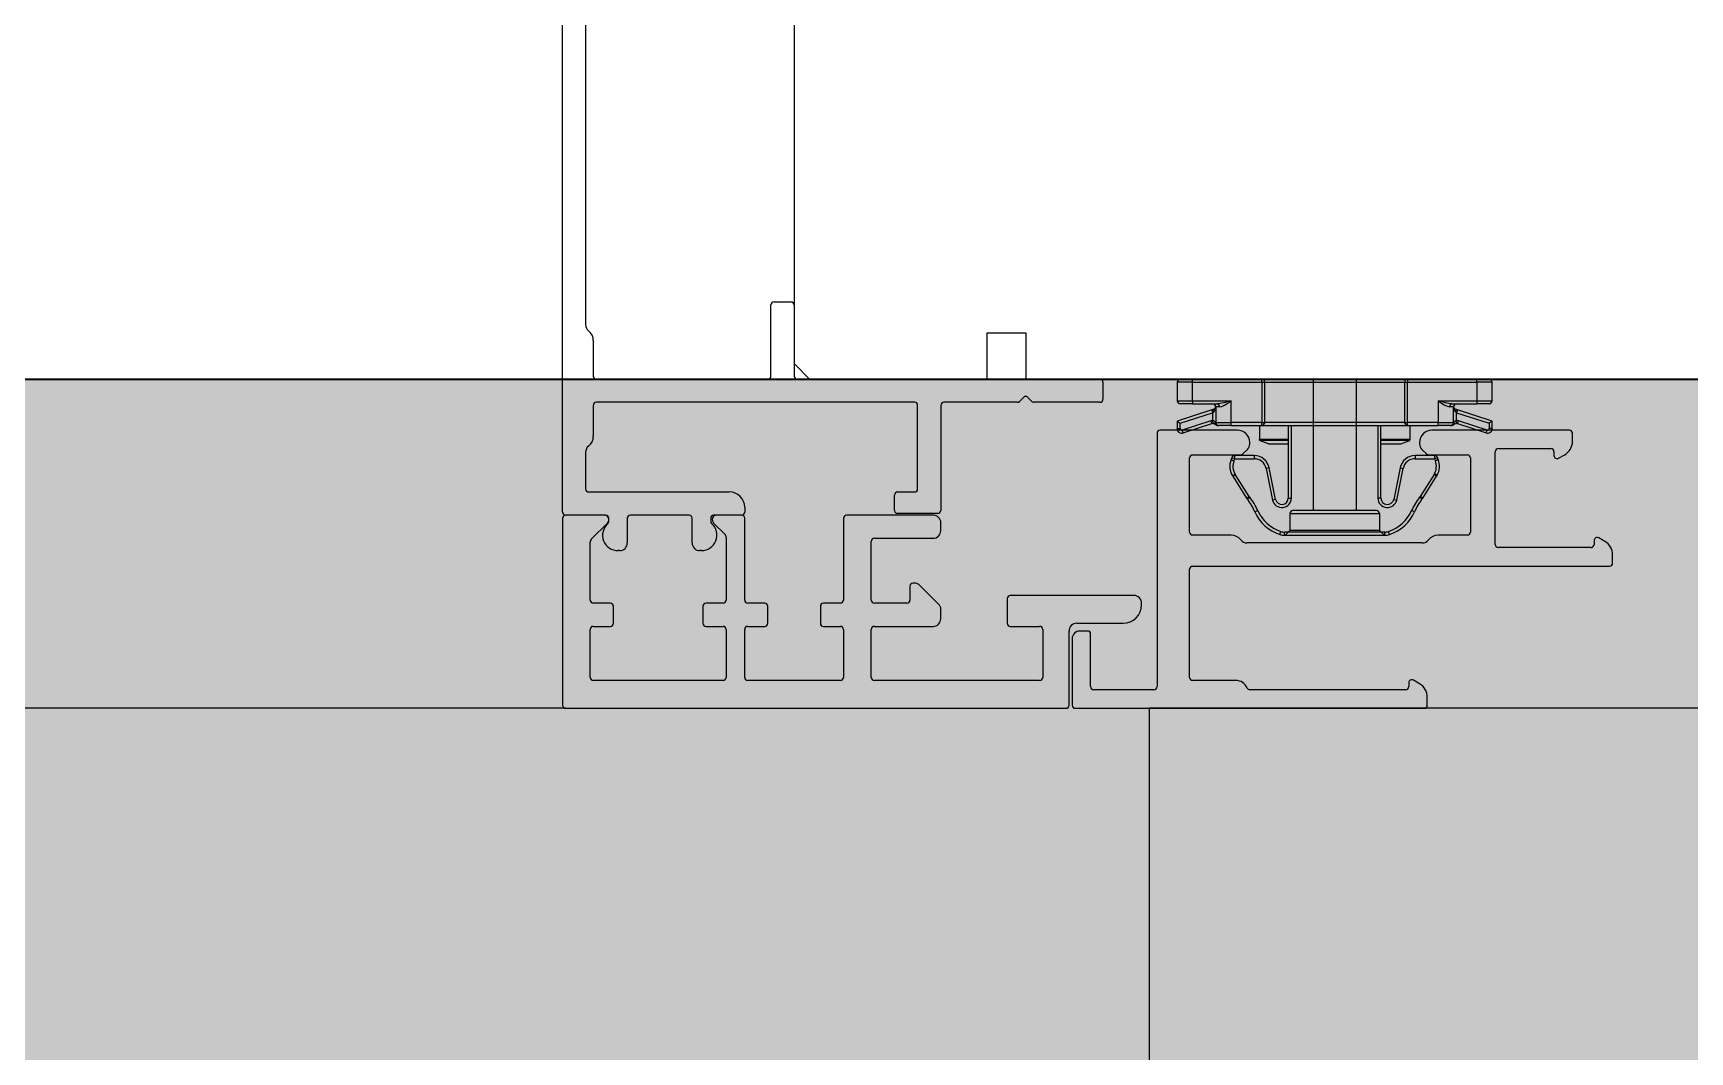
# Model space of a CAD drawing. Header units: centimetres. Extents: x 0.3 to 84.3, y 0.3 to 59.7.
# Drawn here: x 56.3015 to 56.516, y 16.1727 to 16.3045 of the extents above; entities that cross this region are included whole.
import ezdxf

# ---------------------------------------------------------------- set-up
doc = ezdxf.new("R2010")
doc.units = ezdxf.units.CM
for name, pattern in [('AUSGEZOGEN', [0]), ('PHANTOM', [63.50000000000001, 31.75, -6.35, 6.35, -6.35, 6.35, -6.35]), ('PUNKT', [6.35, 0, -6.35]), ('VERDECKT', [9.524999999999999, 6.35, -3.175])]:
    doc.linetypes.add(name, pattern=pattern)
for name, color, linetype, lineweight in [('Allgemein', 7, 'AUSGEZOGEN', 35), ('Bodenplatte', 7, 'AUSGEZOGEN', 35), ('Decke', 7, 'AUSGEZOGEN', 35), ('Fenster', 7, 'AUSGEZOGEN', 35), ('Wand Beton bewehrt', 7, 'AUSGEZOGEN', 35)]:
    doc.layers.add(name, color=color, linetype=linetype, lineweight=lineweight)

msp = doc.modelspace()

# ---------------------------------------------------------------- hatches: boundary and pattern name
at = {"layer": 'Allgemein', "linetype": 'AUSGEZOGEN', "lineweight": 25}
msp.add_hatch(color=32, dxfattribs=at).paths.add_polyline_path([(56.52599874325105, 15.93973634892396), (56.52599874325105, 16.2171366134503), (56.4459987450392, 16.2171366134503), (56.4459987450392, 15.93973634892396), (56.4459987450392, 15.8597363507121), (56.4459987450392, 15.81173635178498), (56.4459987450392, 15.76373635285786), (56.4459987450392, 15.72373635375193), (56.52599874325105, 15.72373635375193), (56.52599874325105, 15.76373635285786), (56.52599874325105, 15.81173635178498), (56.52599874325105, 15.8597363507121)])
at = {"layer": 'Bodenplatte', "linetype": 'AUSGEZOGEN', "lineweight": 25, "true_color": 0xe0ffe0}
msp.add_hatch(color=254, dxfattribs=at).paths.add_polyline_path([(32.2359992861748, 16.2597363417714), (32.2359992861748, 16.09973634534768), (63.43599858880054, 16.09973634534768), (63.43599858880054, 16.2597363417714)])

# ---------------------------------------------------------------- linework, layer by layer
at = {"layer": 'Allgemein', "color": 7, "linetype": 'AUSGEZOGEN', "lineweight": 25}
for p, q in [((56.52599874325105, 16.2171366134503), (56.4459987450392, 16.2171366134503)), ((56.4459987450392, 16.2171366134503), (56.4459987450392, 15.93973634892396))]:
    msp.add_line(p, q, dxfattribs=at)
at = {"layer": 'Bodenplatte', "color": 92, "linetype": 'VERDECKT', "lineweight": 35, "true_color": 0x00c600}
msp.add_line((63.43599858880054, 16.2597363417714), (32.2359992861748, 16.2597363417714), dxfattribs=at)
at = {"layer": 'Decke', "color": 92, "linetype": 'PHANTOM', "lineweight": 35, "true_color": 0x00c600}
msp.add_line((32.2359992861748, 16.2597363417714), (63.43599858880049, 16.2597363417714), dxfattribs=at)
at = {"layer": 'Fenster', "color": 7, "linetype": 'AUSGEZOGEN', "lineweight": 25}
for p, q in [((56.36999879068581, 16.24253689405577), (56.36999912604301, 16.4353368900413)), ((56.39999905018205, 16.39173687533539), (56.39999882405946, 16.26173687828732)), ((56.37299896008334, 16.33991272967533), (56.37299883288686, 16.26678627858933)), ((56.39699882110926, 16.26013684683253), (56.39699883711178, 16.26933684662686)), ((56.39739883779862, 16.26973684592217), (56.39959883774947, 16.26973684209552)), ((56.39999883704473, 16.26933684140868), (56.39999882104225, 16.26013684161435)), ((56.37399882929024, 16.26473688673787), (56.37399882126675, 16.26013688684075)), ((56.42499882002181, 16.259736834837), (56.42499883045826, 16.26573683280504)), ((56.42499883045826, 16.26573683280504), (56.42999883034648, 16.26573682410799)), ((56.42999883034648, 16.26573682410799), (56.42999881991005, 16.25973682613567)), ((56.39999882405946, 16.26173687828732), (56.40199882053595, 16.25973687486335)), ((56.37439882056205, 16.259736886152), (56.39659882042245, 16.25973684753722)), ((56.40039882033754, 16.25973684092751), (56.43959881946127, 16.25973677274288)), ((56.40199882053595, 16.25973687486335), (56.42499882002181, 16.259736834837)), ((56.42999881991005, 16.25973682613567), (56.5339988169863, 16.25973664514714)), ((56.43999881875655, 16.25933677205603), (56.43999881492985, 16.25713677210519)), ((56.44959893950593, 16.25933694970281), (56.44959893533137, 16.25693694975639)), ((56.45159893946123, 16.25933694622395), (56.44959893950593, 16.25933694970281)), ((56.45159893528665, 16.25693694627762), (56.45159893946123, 16.25933694622395)), ((56.45159893946123, 16.25933694622395), (56.45159894015698, 16.25973694621498)), ((56.45159893946123, 16.25933694622395), (56.46057554972859, 16.25933693061002)), ((56.46057554972859, 16.25933693061002), (56.46057554068369, 16.25413693072623)), ((56.46057554972859, 16.25933693061002), (56.46057555042434, 16.25973693060105)), ((56.46057554972859, 16.25933693061002), (56.46093798722785, 16.2593369299796)), ((56.46093797818293, 16.25413693009582), (56.46093798722785, 16.2593369299796)), ((56.46093798722785, 16.2593369299796), (56.47905986219106, 16.25933689845833)), ((56.46719889247001, 16.25973691908039), (56.46719886290015, 16.24273691946042)), ((56.47279889234483, 16.25973690933975), (56.47279886277494, 16.24273690971973)), ((56.47905986219106, 16.25933689845833), (56.47905985314616, 16.25413689857455)), ((56.47905986219106, 16.25933689845833), (56.47942229969033, 16.25933689782788)), ((56.4794222906454, 16.25413689794409), (56.47942229969033, 16.25933689782788)), ((56.4794223003861, 16.25973689781891), (56.47942229969033, 16.25933689782788)), ((56.47942229969033, 16.25933689782788), (56.48839893863864, 16.25933688221385)), ((56.48839893863864, 16.25933688221385), (56.48839893446404, 16.25693688226752)), ((56.48839893863864, 16.25933688221385), (56.48839893933438, 16.25973688220493)), ((56.49039893859395, 16.25933687873508), (56.48839893863864, 16.25933688221385)), ((56.49039893441935, 16.25693687878875), (56.49039893859395, 16.25933687873508)), ((56.37399881465785, 16.25633688692192), (56.37399880772165, 16.25233688701133)), ((56.41559889734665, 16.25673681455546), (56.3743988153447, 16.25673688621906)), ((56.41599887785637, 16.24553681356597), (56.41599889664194, 16.25633681386863)), ((56.41899889657488, 16.25633680865044), (56.418998872919, 16.24273680841033)), ((56.42890886370823, 16.25673679140409), (56.41939889726174, 16.25673680794575)), ((56.42971597286718, 16.25737821266739), (56.42919170662832, 16.25685394825241)), ((56.4308059227499, 16.25685394538923), (56.4302816582795, 16.25737821168346)), ((56.43959881424306, 16.25673677280993), (56.43108876525224, 16.25673678761232)), ((56.44959893533137, 16.25693694975639), (56.45159893528665, 16.25693694627762)), ((56.4515989345909, 16.25653694628654), (56.44999893462666, 16.25653694906964)), ((56.45159893528665, 16.25693694627762), (56.4565989351749, 16.25693693758058)), ((56.45159893528665, 16.25693694627762), (56.4515989345909, 16.25653694628654)), ((56.4515989345909, 16.25653694628654), (56.4548100801371, 16.25653694070106)), ((56.45459893382807, 16.25613694107729), (56.45459893034926, 16.25413694112199)), ((56.45510822183169, 16.25613694019149), (56.45459893382807, 16.25613694107729)), ((56.45516474581855, 16.25657128980684), (56.4548100801371, 16.25653694070106)), ((56.45510822183169, 16.25613694019149), (56.45540377663593, 16.25620563912262)), ((56.45565890573855, 16.25667711324095), (56.45516474581855, 16.25657128980684)), ((56.45540377663593, 16.25620563912262), (56.455815576784, 16.25641728699361)), ((56.45612471009966, 16.25680141130488), (56.45565890573855, 16.25667711324095)), ((56.455815576784, 16.25641728699361), (56.45620374733717, 16.25666588406684)), ((56.4565989351749, 16.25693693758058), (56.45612471009966, 16.25680141130488)), ((56.45620374733717, 16.25666588406684), (56.4565989351749, 16.25693693758058)), ((56.45659893030454, 16.25413693764317), (56.4565989351749, 16.25693693758058)), ((56.48339893457582, 16.25693689096456), (56.48339892970549, 16.25413689102716)), ((56.48339893457582, 16.25693689096456), (56.48839893446404, 16.25693688226752)), ((56.48339893457582, 16.25693689096456), (56.48382724133709, 16.2566436535004)), ((56.4839129030464, 16.25679027171099), (56.48339893457582, 16.25693689096456)), ((56.48382724133709, 16.2566436535004), (56.48418256895869, 16.2564170715616)), ((56.48433929646819, 16.25667698030894), (56.4839129030464, 16.25679027171099)), ((56.48418256895869, 16.2564170715616), (56.48455459562697, 16.25622185025341)), ((56.48478572870783, 16.25657936920188), (56.48433929646819, 16.25667698030894)), ((56.48455459562697, 16.25622185025341), (56.48488964513597, 16.25613688838949)), ((56.48518778822208, 16.25653688786197), (56.48478572870783, 16.25657936920188)), ((56.48539893313959, 16.25613688750364), (56.48488964513597, 16.25613688838949)), ((56.48518778822208, 16.25653688786197), (56.48839893376827, 16.25653688227654)), ((56.48539892966079, 16.25413688754834), (56.48539893313959, 16.25613688750364)), ((56.48839893446404, 16.25693688226752), (56.48839893376827, 16.25653688227654)), ((56.48839893446404, 16.25693688226752), (56.49039893441935, 16.25693687878875)), ((56.48999893373252, 16.25653687949344), (56.48839893376827, 16.25653688227654)), ((56.44959893076357, 16.25431089129493), (56.4495989290695, 16.25333694983692)), ((56.45407522593226, 16.25576662626495), (56.44959893076357, 16.25431089129493)), ((56.44959893076357, 16.25431089129493), (56.4499989302493, 16.25402035428874)), ((56.44999892906058, 16.25333694914116), (56.4499989302493, 16.25402035428874)), ((56.4499989302493, 16.25402035428874), (56.45419893253125, 16.25538623610969)), ((56.45397764843408, 16.25435551491783), (56.45026078235558, 16.2531467537156)), ((56.45038448895451, 16.2527663635603), (56.45410135503304, 16.25397512476252)), ((56.45397764843408, 16.25435551491783), (56.45410135503304, 16.25397512476252)), ((56.45432264059345, 16.25584708793268), (56.45407522593226, 16.25576662626495)), ((56.45407522593226, 16.25576662626495), (56.45419893253125, 16.25538623610969)), ((56.45419893253125, 16.25538623610969), (56.45419893080587, 16.25439430771294)), ((56.45419893080587, 16.25439430771294), (56.45421199621894, 16.25399452116017)), ((56.45425271995889, 16.25439057782501), (56.45419893080587, 16.25439430771294)), ((56.45419893253125, 16.25538623610969), (56.4543226399318, 16.25546669799256)), ((56.45421199621894, 16.25399452116017), (56.4542657853752, 16.25399265616939)), ((56.45433464909069, 16.25435619727255), (56.45425271995889, 16.25439057782501)), ((56.4542657853752, 16.25399265616939), (56.45434771453691, 16.2539754658219)), ((56.4544159137316, 16.25428297215713), (56.45433464909069, 16.25435619727255)), ((56.45434771453691, 16.2539754658219), (56.45442897924151, 16.25393885319349)), ((56.45447414447364, 16.25419898071928), (56.4544159137316, 16.25428297215713)), ((56.45442897924151, 16.25393885319349), (56.45448721005658, 16.25389685742394)), ((56.45450611011886, 16.25413694128343), (56.45447414447364, 16.25419898071928)), ((56.45448721005658, 16.25389685742394), (56.45451917575559, 16.25386583767841)), ((56.45449619673964, 16.25402898446114), (56.45450573619725, 16.25413490411011)), ((56.45450455106407, 16.25394203126244), (56.45449619673964, 16.25402898446114)), ((56.45453899176037, 16.25384580412361), (56.45450455106407, 16.25394203126244)), ((56.45459893034926, 16.25413694112199), (56.45450611011886, 16.25413694128343)), ((56.45459893034926, 16.25413694112199), (56.45659893030454, 16.25413693764317)), ((56.45659892960879, 16.2537369376521), (56.45659893030454, 16.25413693764317)), ((56.46057554068369, 16.25413693072623), (56.45659893030454, 16.25413693764317)), ((56.46057553998791, 16.25373693073516), (56.46057554068369, 16.25413693072623)), ((56.46057554068369, 16.25413693072623), (56.46093797818293, 16.25413693009582)), ((56.47905985314616, 16.25413689857455), (56.46093797818293, 16.25413693009582)), ((56.47905985314616, 16.25413689857455), (56.4794222906454, 16.25413689794409)), ((56.47942228994965, 16.25373689795302), (56.4794222906454, 16.25413689794409)), ((56.48339892970549, 16.25413689102716), (56.4794222906454, 16.25413689794409)), ((56.48339892900971, 16.25373689103608), (56.48339892970549, 16.25413689102716)), ((56.48339892970549, 16.25413689102716), (56.48539892966079, 16.25413688754834)), ((56.48549174989117, 16.25413688738686), (56.48539892966079, 16.25413688754834)), ((56.48549330834413, 16.25394197774586), (56.48545886723684, 16.2538457503415)), ((56.48547868331115, 16.25386578382713), (56.48556240628365, 16.25393487960537)), ((56.48557547298388, 16.25427507908912), (56.48549174989117, 16.25413688738686)), ((56.48549212378799, 16.25413485030981), (56.48550166290704, 16.25402893292808)), ((56.48550166290704, 16.25402893292808), (56.48549330834413, 16.25394197774586)), ((56.48556240628365, 16.25393487960537), (56.48565019960866, 16.2539754289905)), ((56.48566326637939, 16.25435617801204), (56.48557547298388, 16.25427507908912)), ((56.48565019960866, 16.2539754289905), (56.48573209503304, 16.25399260357508)), ((56.48574516183365, 16.25439052732363), (56.48566326637939, 16.25435617801204)), ((56.48592263974713, 16.25576657086941), (56.48567522536586, 16.25584703339778)), ((56.48567522470421, 16.25546664345775), (56.48579893182487, 16.25538618114447)), ((56.48573209503304, 16.25399260357508), (56.48578586329563, 16.25399446624042)), ((56.48579893009951, 16.25439425274781), (56.48574516183365, 16.25439052732363)), ((56.48578586329563, 16.25399446624042), (56.48579893009951, 16.25439425274781)), ((56.48579893009951, 16.25439425274781), (56.48579893182487, 16.25538618114447)), ((56.48592263974713, 16.25576657086941), (56.48579893182487, 16.25538618114447)), ((56.48579893182487, 16.25538618114447), (56.48999892935517, 16.25402028471254)), ((56.48589650441404, 16.25397506945792), (56.48602021233631, 16.25435545918285)), ((56.48589650441404, 16.25397506945792), (56.48961336628749, 16.25276629532546)), ((56.49039892985159, 16.25431082032724), (56.48592263974713, 16.25576657086941)), ((56.48973707420979, 16.25314668505039), (56.48602021233631, 16.25435545918285)), ((56.48999892935517, 16.25402028471254), (56.48999892816645, 16.25333687956495)), ((56.49039892985159, 16.25431082032724), (56.48999892935517, 16.25402028471254)), ((56.49039892815752, 16.25333687886919), (56.49039892985159, 16.25431082032724)), ((56.4469988889055, 16.25273656282489), (56.44699883185304, 16.21993656355808)), ((56.45739888936879, 16.25313654472616), (56.44739888959231, 16.2531365621202)), ((56.4495989290695, 16.25333694983692), (56.44999892906058, 16.25333694914116)), ((56.45038448895451, 16.2527663635603), (56.45026078235558, 16.2531467537156)), ((56.45451917575578, 16.25386583767818), (56.45453899176037, 16.25384580412361)), ((56.45463835615374, 16.25377722115777), (56.45453899176037, 16.2538458041237)), ((56.45475019418324, 16.2537419484379), (56.45463835615374, 16.25377722115777)), ((56.45481037581642, 16.25373695137291), (56.45475019418324, 16.2537419484379)), ((56.45481328918375, 16.25373694075807), (56.45499892964457, 16.2537369404352)), ((56.45659892960879, 16.2537369376521), (56.45499892964457, 16.2537369404352)), ((56.45659892960879, 16.2537369376521), (56.46057553998791, 16.25373693073516)), ((56.4602489295272, 16.25373693130328), (56.46024892648256, 16.251986531178)), ((56.46024892648256, 16.251986531178), (56.46399892639874, 16.25198652465524)), ((56.46024892632668, 16.25189691975279), (56.46024892641879, 16.25194987328032)), ((56.46024892623396, 16.25184361703978), (56.46024892632668, 16.25189691975279)), ((56.46024892618559, 16.25181580337526), (56.46024892623396, 16.25184361703978)), ((56.46399892607183, 16.25179858613533), (56.46024892615567, 16.25179859265809)), ((56.46024892611237, 16.2517736956283), (56.46024892615567, 16.25179859265809)), ((56.46141578671501, 16.2513489908029), (56.46024892611237, 16.2517736956283)), ((56.46057553998791, 16.25373693073516), (56.47942228994965, 16.25373689795302)), ((56.46399892944338, 16.25373692478052), (56.463998913093, 16.24433692499065)), ((56.46439891308407, 16.24433692429484), (56.46439892943444, 16.25373692408476)), ((56.47559890050314, 16.25373690460347), (56.47559888415272, 16.24433690481365)), ((56.47599888414379, 16.24433690411788), (56.47599890049418, 16.25373690390775)), ((56.47599889744953, 16.25198650378248), (56.47974892604668, 16.25198649725963)), ((56.47974892571979, 16.25179855873967), (56.47599889712262, 16.25179856526247)), ((56.47858206359636, 16.25134896094374), (56.47974892567646, 16.25177366170993)), ((56.47942228994965, 16.25373689795302), (56.48339892900971, 16.25373689103608)), ((56.4797489290913, 16.2537368973849), (56.47974892604668, 16.25198649725963)), ((56.4797489259829, 16.25194983936195), (56.4797489258908, 16.25189688583442)), ((56.4797489258908, 16.25189688583442), (56.47974892579808, 16.25184358312145)), ((56.47974892579808, 16.25184358312145), (56.47974892574969, 16.25181576945688)), ((56.47974892571979, 16.25179855873967), (56.47974892567646, 16.25177366170993)), ((56.50039888840761, 16.25313646993177), (56.48259888880548, 16.25313650089316)), ((56.48499892897395, 16.25373688825303), (56.48339892900971, 16.25373689103608)), ((56.48499892897395, 16.25373688825303), (56.4851845694348, 16.25373688793016)), ((56.48528012917745, 16.25374847002586), (56.48518748280217, 16.25373689853486)), ((56.4853675336253, 16.2537811853032), (56.48528012917745, 16.25374847002586)), ((56.48545886723684, 16.2538457503415), (56.4853675336253, 16.2537811853032)), ((56.48961336628749, 16.25276629532546), (56.48973707420979, 16.25314668505039)), ((56.49039892815752, 16.25333687886919), (56.48999892816645, 16.25333687956495)), ((56.50079888587223, 16.25168399012987), (56.5007988877029, 16.25273646924493)), ((56.37299880418882, 16.25028749863868), (56.37299879592558, 16.2455368887705)), ((56.45159888393235, 16.24993655488625), (56.457833198368, 16.24993654404221)), ((56.45705614496232, 16.249436931108), (56.45705614565806, 16.24983693109903)), ((56.45956691985378, 16.24983692673177), (56.45705614565806, 16.24983693109903)), ((56.45811604127795, 16.25005370083518), (56.45870599178463, 16.25064364928949)), ((56.45899888622682, 16.25135075554544), (56.45899888654999, 16.25153654197889)), ((56.45956691985378, 16.24983692673177), (56.45956691915799, 16.24943692674074)), ((56.46141578671501, 16.2513489908029), (56.4639989252898, 16.25134898630973)), ((56.46399892526881, 16.25133692483415), (56.46148419072115, 16.25133692920827)), ((56.47599889634061, 16.25134896543691), (56.47858206359636, 16.25134896094374)), ((56.47851365954823, 16.25133689958716), (56.47599889631962, 16.25133690396133)), ((56.48294168703023, 16.24983688607363), (56.48042895246144, 16.2498368904443)), ((56.48042895246144, 16.2498368904443), (56.48042895176566, 16.24943689045322)), ((56.48099888605823, 16.25153650371199), (56.48099888573504, 16.25135071727851)), ((56.48129177771738, 16.25064361000369), (56.48188172617161, 16.25005365949715)), ((56.48216456867411, 16.24993650172014), (56.48719888313656, 16.24993649296348)), ((56.48294168703023, 16.24983688607363), (56.48294168633445, 16.24943688608255)), ((56.49079886287904, 16.23833648696091), (56.49079888375186, 16.25033648669264)), ((56.49119888443868, 16.25073648598796), (56.49799888428667, 16.25073647415998)), ((56.49839888358197, 16.25033647347314), (56.4983988827123, 16.24983647348432)), ((56.49899888209632, 16.24949006228695), (56.49979888288183, 16.24995194110042)), ((56.45119886654725, 16.23993655580553), (56.45119888324552, 16.24953655559093)), ((56.45658063247932, 16.24930609881226), (56.4569547577095, 16.24916457035233)), ((56.45668125901458, 16.24957643207236), (56.45658443606692, 16.24931623629041)), ((56.45658443606692, 16.24931623629041), (56.45695932201463, 16.24917673532605)), ((56.45668125901458, 16.24957643207236), (56.45705614496232, 16.249436931108)), ((56.45695932201463, 16.24917673532605), (56.45705614496232, 16.249436931108)), ((56.45705614496232, 16.249436931108), (56.45956691915799, 16.24943692674074)), ((56.46152676643398, 16.24823565922743), (56.46113479642216, 16.24815591273723)), ((56.46113479642216, 16.24815591273723), (56.46196170029742, 16.24409151415416)), ((56.46235367030923, 16.24417126064436), (56.46152676643398, 16.24823565922743)), ((56.47846910031076, 16.2482356297579), (56.47764222132404, 16.24417142587754)), ((56.47803419105843, 16.24409167802378), (56.47886107004512, 16.24815588190409)), ((56.47846910031076, 16.2482356297579), (56.47886107004512, 16.24815588190409)), ((56.48042895176566, 16.24943689045322), (56.48294168633445, 16.24943688608255)), ((56.48326395576274, 16.24727986256744), (56.48291536303272, 16.24747603366991)), ((56.48294168633445, 16.24943688608255), (56.48331659332955, 16.24957633047239)), ((56.48294168633445, 16.24943688608255), (56.48303840036457, 16.2491768629548)), ((56.48341330735966, 16.24931630734469), (56.48303840036457, 16.2491768629548)), ((56.48341718644763, 16.24930596560671), (56.48304305527015, 16.24916445286927)), ((56.48341330735966, 16.24931630734469), (56.48331659332955, 16.24957633047239)), ((56.48759888243188, 16.24953649227664), (56.48759886573357, 16.23993649249124)), ((56.45677328101436, 16.24721239052729), (56.45711529815539, 16.24741981344814)), ((56.45679658199634, 16.24717490887292), (56.45713393894097, 16.24738982812469)), ((56.45679658199634, 16.24717490887292), (56.45859662238004, 16.24434940059882)), ((56.45893397932466, 16.24456431985059), (56.45713393894097, 16.24738982812469)), ((56.4828704169004, 16.24740103637824), (56.48105993723684, 16.24455916347102)), ((56.48139729343377, 16.24434424304564), (56.48320777309738, 16.24718611595286)), ((56.48320777309738, 16.24718611595286), (56.4828704169004, 16.24740103637824)), ((56.37339879522088, 16.24513688808366), (56.3915987948436, 16.24513685642656)), ((56.41299887305312, 16.24273681884679), (56.41299887653193, 16.24473681880209)), ((56.41339887721875, 16.24513681809736), (56.41559887716954, 16.24513681427066)), ((56.45859662238004, 16.24434940059882), (56.45893397932466, 16.24456431985059)), ((56.45869023349028, 16.24421494861181), (56.45900886821285, 16.24445675826092)), ((56.46235367030923, 16.24417126064436), (56.46196170029742, 16.24409151415416)), ((56.463998913093, 16.24433692499065), (56.46439891308407, 16.24433692429484)), ((56.47599888414379, 16.24433690411788), (56.47559888415272, 16.24433690481365)), ((56.47764222132404, 16.24417142587754), (56.47803419105843, 16.24409167802378)), ((56.48130442829164, 16.24421077559323), (56.48098564512311, 16.24445238950907)), ((56.48139729343377, 16.24434424304564), (56.48105993723684, 16.24455916347102)), ((56.36999878952746, 16.24173692634281), (56.36999874743365, 16.21753680188986)), ((56.3753987901025, 16.24213691694113), (56.37039879021426, 16.24213692563808)), ((56.37559878998304, 16.24213688432406), (56.37039878998111, 16.24213689336893)), ((56.37377452072523, 16.23906412762895), (56.37582305238009, 16.24111265215729)), ((56.37599878856318, 16.2413257380283), (56.37599878927833, 16.24173688363721)), ((56.37839878922465, 16.24173687946268), (56.37839878365859, 16.2385368795342)), ((56.38639878974161, 16.24213686553844), (56.37879878991151, 16.24213687875795)), ((56.38679878347084, 16.23853686492316), (56.38679878903695, 16.24173686485165)), ((56.38919878898328, 16.24173686067707), (56.38919878826812, 16.24132571506821)), ((56.38957452393529, 16.24111262743004), (56.39102304994751, 16.2396640963787)), ((56.39319878958963, 16.2421368537106), (56.38959878967009, 16.24213685997234)), ((56.39319878970461, 16.2421368851718), (56.38999878977614, 16.24213689073791)), ((56.39359877056253, 16.23113707563148), (56.3935987889999, 16.24173688448496)), ((56.39359879132007, 16.24313685299244), (56.39359879027646, 16.24253685300587)), ((56.4063988715765, 16.24173702527819), (56.40639885313883, 16.23113705336696)), ((56.41799887201297, 16.24213700509218), (56.40679887226332, 16.24213702457355)), ((56.41859887223216, 16.24233680911507), (56.41339887234841, 16.24233681815995)), ((56.41899886851181, 16.24013700339752), (56.41899887025122, 16.24113700337516)), ((56.45966969802121, 16.24256023690841), (56.46003497391192, 16.24272325076218)), ((56.46419886227145, 16.24233692468751), (56.46419885844477, 16.24013692473673)), ((56.46419886227145, 16.24233692468751), (56.47579886201213, 16.24233690451047)), ((56.47539886271684, 16.24273690519727), (56.46459886295825, 16.24273692398283)), ((56.47579886201213, 16.24233690451047), (56.47579885818546, 16.24013690455963)), ((56.48032809834793, 16.2425602128806), (56.47996282327736, 16.24272322857201)), ((56.3911987851369, 16.23923983201375), (56.39119877104294, 16.23113707980601)), ((56.41039886696463, 16.23913701837874), (56.41799886679477, 16.23913700515923)), ((56.45659886573078, 16.23953654642169), (56.45159886584254, 16.23953655511873)), ((56.46288604314164, 16.23964045644312), (56.46301307124565, 16.2400197503313)), ((56.4635211801829, 16.23953692592891), (56.46352118087864, 16.23993692591999)), ((56.4635211801829, 16.23953692592891), (56.47647655068096, 16.23953690339427)), ((56.4764765513767, 16.23993690338535), (56.46352118087864, 16.23993692591999)), ((56.46419885844477, 16.24013692473673), (56.4635988574145, 16.2395369257938)), ((56.47579885818546, 16.24013690455963), (56.46419885844477, 16.24013692473673)), ((56.47579885818546, 16.24013690455963), (56.47639885712838, 16.23953690352942)), ((56.47647655068096, 16.23953690339427), (56.4764765513767, 16.23993690338535)), ((56.47711165372739, 16.23964042019374), (56.47698463381387, 16.24001971682488)), ((56.48719886504676, 16.23953649319592), (56.4833988651317, 16.23953649980563)), ((56.50499886323047, 16.23872099219894), (56.50419886405173, 16.23918287379557)), ((56.3735987710096, 16.2311371104196), (56.37359878405993, 16.23863986387537)), ((56.37739878194152, 16.23753688129596), (56.37719878194601, 16.23753688164379)), ((56.3879987817046, 16.23753686285827), (56.38779878170906, 16.23753686320611)), ((56.4099988530584, 16.23113704710513), (56.40999886627782, 16.23873701908347)), ((56.48134947328492, 16.23853650339275), (56.45864825409874, 16.23853654287928)), ((56.50319886190606, 16.23793646540121), (56.49119886217429, 16.23793648627406)), ((56.50359886346259, 16.2388364646853), (56.5035988625929, 16.23833646469648)), ((56.50599885836468, 16.23593646057557), (56.50599886019538, 16.23698893969063)), ((56.45119883384643, 16.22113655622574), (56.45119885819811, 16.23513655591283)), ((56.45159885888491, 16.23553655520814), (56.50559885767783, 16.2355364612803)), ((56.41499885603273, 16.23293701053049), (56.41499885290182, 16.23113703840809)), ((56.41558464312132, 16.23333700950262), (56.41539885671955, 16.23333700982576)), ((56.41870595876284, 16.23062989727623), (56.41629174937723, 16.23304411506042)), ((56.37619877025573, 16.23073710590607), (56.37399877030489, 16.23073710973277)), ((56.37659876572428, 16.22813707737692), (56.37659876955102, 16.23033710521927)), ((56.38819876971848, 16.23033708504218), (56.38819876589173, 16.22813705719986)), ((56.39079877035613, 16.23073708051075), (56.38859877040532, 16.23073708433744)), ((56.39619876980865, 16.23073707111794), (56.39399876985783, 16.23073707494464)), ((56.39659876527722, 16.22813704258888), (56.39659876910396, 16.23033707043119)), ((56.40339885181441, 16.23033705860308), (56.40339884798766, 16.22813703076076)), ((56.40599885245203, 16.2307370540717), (56.40379885250121, 16.23073705789835)), ((56.41459885221502, 16.23073703911278), (56.41039885235369, 16.23073704641829)), ((56.42759885347036, 16.2313369890227), (56.42759884790425, 16.22813698866716)), ((56.43159885407669, 16.23173698205615), (56.42799885415716, 16.23173698831797)), ((56.44399885332473, 16.23173696048757), (56.43159885407669, 16.23173698205615)), ((56.4449988512151, 16.23053695877502), (56.44499885156299, 16.23073695877047)), ((56.41899884868261, 16.22873700361261), (56.41899885074519, 16.22992279000137)), ((56.37359875361524, 16.22113692054145), (56.37359876439982, 16.22733708261303)), ((56.37399876508664, 16.2277370819083), (56.37619876503749, 16.22773707808165)), ((56.38859876518706, 16.22773705651302), (56.39079876513786, 16.22773705268633)), ((56.39119876443316, 16.22733705199953), (56.39119875364855, 16.22113688992786)), ((56.39359875316817, 16.22113688575332), (56.39359876395275, 16.22733704782495)), ((56.39399876463958, 16.22773704712027), (56.39619876459037, 16.22773704329361)), ((56.40379884728296, 16.22773703007392), (56.40599884723375, 16.22773702624727)), ((56.40639884652904, 16.22733702556048), (56.4063988357445, 16.22113686348881)), ((56.4099988356643, 16.22113701991011), (56.40999884644859, 16.22733701929861)), ((56.41039884713541, 16.22773701859387), (56.41799884696556, 16.22773700537437)), ((56.42799884719954, 16.22773698798038), (56.43179884711459, 16.22773698137062)), ((56.43219884640992, 16.22733698068378), (56.4321988356256, 16.22113698129533)), ((56.43559882948452, 16.21753658344096), (56.43559884618349, 16.2271369752014)), ((56.43599884332809, 16.22613658247292), (56.43599882836921, 16.2175365827452)), ((56.43659884790052, 16.22813697343964), (56.44259884709417, 16.22813696300314)), ((56.43799884502278, 16.22713657897171), (56.43699884504513, 16.22713658071116)), ((56.43839883249014, 16.21993657851699), (56.4383988443181, 16.22673657828487)), ((56.39079875296176, 16.22073689063259), (56.37399875291053, 16.22073691985461)), ((56.40599883505766, 16.22073686419354), (56.39399875246346, 16.22073688506653)), ((56.43179883493877, 16.22073698200006), (56.4103988349596, 16.22073701922332)), ((56.45719883301655, 16.22073654579831), (56.45159883314173, 16.22073655553896)), ((56.47959883199402, 16.22043650684232), (56.47959883112433, 16.2199365068535)), ((56.48099883176187, 16.22032103435594), (56.48019883258316, 16.22078291595258)), ((56.44659883116622, 16.21953656426281), (56.43879883178543, 16.21953657783015)), ((56.4791988304375, 16.21953650755818), (56.45903186116631, 16.21953654263676)), ((56.4819988268961, 16.21753650273259), (56.48199882872677, 16.21858898184768)), ((56.37039874606852, 16.21713680120302), (53.45559695592125, 16.21713610712232)), ((56.37039874606852, 16.21713680120302), (56.43519882879767, 16.2171365841457)), ((56.43639882766452, 16.21713658205837), (56.48159882620927, 16.21713650343727))]:
    msp.add_line(p, q, dxfattribs=at)
for centre, radius, start, end in [((56.39739883710286, 16.26933684593109), 0.000399999991056211, 89.99990033922516, 179.9999003422677), ((56.39959883705369, 16.26933684210439), 0.0003999999910589395, 359.9999003422677, 89.99990034126073), ((56.37399883286451, 16.26678627684528), 0.0009999999776533742, 179.999900072004, 232.0200276280518), ((56.37239882932602, 16.26473688952832), 0.001599999964237845, 359.999900072004, 52.02002762773863), ((56.3743988212578, 16.26013688614307), 0.0003999999910610996, 179.9999000647097, 269.9999003392251), ((56.39659882111822, 16.26013684752828), 0.0003999999910607585, 269.9999003392251, 359.9999003422677), ((56.40039882103329, 16.26013684091853), 0.0003999999910608722, 179.9999003422677, 269.9999003392251), ((56.43959881876552, 16.25933677275179), 0.0003999999910607585, 359.9999003422677, 89.99990033922516), ((56.44999893949701, 16.25933694900695), 0.0003999999910593039, 89.99990033922516, 179.9999003422677), ((56.48999893860288, 16.25933687943083), 0.0003999999910593043, 359.9999003422677, 89.99990033922516), ((56.37439881464987, 16.2563368862271), 0.0003999999919902621, 89.99990047458981, 179.9999004740127), ((56.41559889665089, 16.25633681456437), 0.0003999999910607585, 359.9999003422677, 89.99990033922516), ((56.41939889656597, 16.25633680795462), 0.0003999999910607585, 89.99990033922516, 179.9999003422677), ((56.42890886434729, 16.25713679142282), 0.0004000000187514778, 269.9999084600783, 314.9999099151091), ((56.42999881508138, 16.25709536946928), 0.0003999999910624576, 44.9999003390755, 134.9999003390755), ((56.43108876595311, 16.25713678761566), 0.0004000000033262039, 224.9999010677519, 269.9998996115173), ((56.4395988149388, 16.25713677280095), 0.000399999991056211, 269.9999003392251, 359.9999003422677), ((56.44999893532241, 16.25693694906067), 0.0003999999910593043, 179.9999003422677, 269.9999003392251), ((56.45419893383701, 16.25613694177299), 0.0003999999910593063, 359.9999003422677, 89.99990033922516), ((56.45419893399449, 16.25622747808792), 0.0003999999910595404, 288.0150322038679, 353.5017928133322), ((56.48579893313064, 16.25613688680782), 0.0003999999910592948, 89.99990033922516, 179.9999003422677), ((56.48579893328812, 16.25622742312275), 0.0003999999910595404, 186.4980078653847, 251.9847684746852), ((56.48999893442831, 16.25693687948446), 0.000399999991059303, 269.9999003392251, 359.9999003422677), ((56.45422506163203, 16.2535947346072), 0.000799999982118565, 91.87181555249911, 108.0150322047571), ((56.45422506163203, 16.2535947346072), 0.000399999991059409, 91.87181555097327, 108.0150322037105), ((56.45499893034034, 16.25413694042622), 0.0003999999910593015, 179.9999003422677, 269.9999003392251), ((56.48499892966973, 16.25413688824409), 0.0003999999910593037, 269.9999003392251, 359.9999003422677), ((56.48577279649179, 16.25359467973302), 0.0003999999910594159, 71.98476847468523, 88.12798512594611), ((56.48577279649179, 16.25359467973302), 0.0007999999821184566, 71.98476847420129, 88.1279851264464), ((56.3723988077574, 16.25233688978692), 0.001599999964238259, 307.979773051197, 359.9999006095993), ((56.44739888889656, 16.25273656212911), 0.0003999999910589395, 89.99990033922516, 179.9999003422677), ((56.45019892905609, 16.25333694879322), 0.0005999999865889543, 179.9999003386106, 288.0150322044607), ((56.45019892905609, 16.25333694879322), 0.0001999999955296532, 179.9999003422677, 288.015032205961), ((56.45739888658574, 16.25153654476189), 0.001599999964242351, 359.9999003422677, 89.9999003394796), ((56.48259888602243, 16.25153650092892), 0.001599999964239396, 89.99990033973405, 179.9999003422677), ((56.48979892817091, 16.25333687991278), 0.0005999999865889515, 251.9847684736124, 359.9999003422677), ((56.48979892817091, 16.25333687991278), 0.0001999999955296563, 251.9847684756531, 359.9999003422677), ((56.50039888771186, 16.25273646994068), 0.0003999999910614406, 359.9999003422677, 89.99990034126073), ((56.37399880416647, 16.25028749690395), 0.0009999999776602248, 127.9797730510951, 179.9999006059324), ((56.45159888323658, 16.24953655489516), 0.0003999999910564384, 89.99990033922516, 179.9999003422677), ((56.45705614496232, 16.24943693110794), 0.0003999999910593047, 89.99990033922516, 159.588973557266), ((56.45783319906375, 16.25033654403327), 0.0003999999910607585, 269.9999003392251, 314.9999003397951), ((56.45799888624916, 16.2513507572848), 0.0009999999776630576, 314.9999003410906, 359.9999003422677), ((56.45956691637497, 16.24783692677646), 0.0019999999552967, 11.49990033945785, 89.99990033942872), ((56.46148419106903, 16.2515369292038), 0.0001999999955296517, 249.9999003408668, 269.9999003392251), ((56.48042894898261, 16.24783689048895), 0.001999999955296528, 89.99990033963228, 168.4999003394487), ((56.47851365989612, 16.25153689958269), 0.0001999999955296517, 269.9999003392251, 289.9999003390035), ((56.4819988857127, 16.25135071553913), 0.000999999977648258, 179.9999003349536, 224.9999003389316), ((56.48216456936988, 16.25033650171139), 0.000399999991255471, 224.9999003361968, 269.9999003361719), ((56.48294168633445, 16.24943688608254), 0.000399999991059303, 20.40238011371478, 89.99990033922516), ((56.48719888244081, 16.24953649297235), 0.0003999999910607585, 359.9999003422677, 89.99990033922516), ((56.49119888374295, 16.25033648599687), 0.0003999999910564384, 89.99990033922516, 179.9999003422677), ((56.49799888359092, 16.25033647416889), 0.0003999999910534824, 359.9999003422677, 89.99990033922516), ((56.49879888270334, 16.24983647278858), 0.0003999999910614406, 179.9999003422677, 299.9999003406145), ((56.4987988859169, 16.25168399360863), 0.001999999955326141, 299.9999003398548, 359.9999003422677), ((56.45882538386047, 16.24845692805242), 0.002399999946355815, 159.2787868416812, 211.2355286191791), ((56.45471000632801, 16.25001374111224), 0.00199999995566532, 339.2787868417353, 339.5889735575724), ((56.45882538386047, 16.24845692805242), 0.001999999955296506, 159.2787868417052, 211.2355286190652), ((56.45471000632823, 16.25001374111215), 0.002399999946458374, 339.2787868417881, 339.5889735575175), ((56.45956691637497, 16.24783692677646), 0.001599999964237399, 11.49990033944774, 89.9999003394796), ((56.48042894898261, 16.24783689048895), 0.001599999964237213, 89.99990033973405, 168.4999003394994), ((56.48152099211264, 16.24826071807956), 0.001599999964238309, 327.4999003393424, 330.6312986649328), ((56.48117239938261, 16.24845688918193), 0.001999999955296553, 330.6312986650049, 20.71880533798395), ((56.48528784233463, 16.25001352929379), 0.00239999994573319, 200.4023801136148, 200.7188053381185), ((56.48117239938261, 16.24845688918193), 0.002399999946355824, 330.6312986649697, 20.71880533805595), ((56.48528784233525, 16.25001352929402), 0.001999999955350348, 200.4023801135286, 200.7188053380278), ((56.37339879591666, 16.24553688807468), 0.0003999999910596216, 179.9999003422677, 269.9999003392251), ((56.41559887786534, 16.24553681426172), 0.0003999999910571205, 269.9999003392251, 359.9999003422677), ((56.45848336671944, 16.24824950513156), 0.001999999955287126, 211.2355286190838, 212.4999003395882), ((56.45848336671941, 16.24824950513161), 0.001599999964230521, 211.2355286189176, 212.4999003395179), ((56.48152099211264, 16.24826071807951), 0.001999999955301924, 327.4999003396255, 330.6312986649161), ((56.39159879136478, 16.24313685647125), 0.001999999955296516, 359.9999003422677, 89.99990033983583), ((56.413398876523, 16.24473681810631), 0.0003999999910571205, 89.99990033922516, 179.9999003422677), ((56.46028340710316, 16.24542399685746), 0.001999999955298317, 212.4999003394317, 217.1946068599068), ((56.45199890431633, 16.23913694597972), 0.008399999812245344, 24.05005876285199, 37.19460686005542), ((56.46028340710316, 16.24542399685746), 0.001599999964234915, 212.4999003395958, 217.1946068602032), ((56.45199890431633, 16.23913694597972), 0.00879999980330475, 24.0500587628346, 37.19460686006914), ((56.46316795093982, 16.24433692643601), 0.001230962144203016, 191.4999003394848, 359.9999003386106), ((56.46316795093982, 16.24433692643601), 0.0008309621531437148, 191.4999003397184, 359.9999003422677), ((56.47682888412523, 16.2443369026741), 0.00122999997250736, 179.9999003386106, 348.4999003394749), ((56.47682888412523, 16.2443369026741), 0.000829999981448055, 179.9999003386106, 348.4999003395852), ((56.48799887483062, 16.23913688336124), 0.00879999980330493, 142.8405810246366, 155.949652989904), ((56.48799887483062, 16.23913688336124), 0.008399999812245445, 142.8405810246056, 155.9496529899195), ((56.479710512449, 16.24541884517233), 0.001599999964240432, 322.8405810246741, 327.4999003394498), ((56.479710512449, 16.24541884517233), 0.001999999955300754, 322.840581024797, 327.4999003396255), ((56.37039878951848, 16.24173692564704), 0.0003999999910553016, 89.99990033922516, 179.9999003422677), ((56.37039879067686, 16.24253689335996), 0.0003999999910607585, 179.9999003422677, 269.9999003392251), ((56.37719878542482, 16.23953688159903), 0.001999999955276507, 131.8102152357659, 269.9999003392251), ((56.37539878905886, 16.24153691695446), 0.0005999999865821108, 314.9999003381159, 89.99990034126073), ((56.37559878928727, 16.24173688433297), 0.000399999991054392, 359.9999003349536, 89.99990034024295), ((56.37559878857213, 16.24132573872406), 0.0003999999910551968, 311.8102152349554, 359.9999003422677), ((56.37879878921573, 16.24173687876686), 0.0003999999910534824, 89.99990033922516, 179.9999003422677), ((56.38639878904586, 16.24173686554736), 0.0003999999910643965, 359.9999003422677, 89.99990033922516), ((56.38799878518341, 16.23953686281351), 0.001999999955267403, 269.9999003396322, 48.18958544314492), ((56.38959878825918, 16.24132571437239), 0.0003999999910642828, 179.9999003422677, 228.1895854411923), ((56.3895987889743, 16.24173685998129), 0.0003999999910607585, 89.99990033922516, 179.9999003422677), ((56.38999878873251, 16.24153689075123), 0.0005999999865874998, 89.99990033922516, 224.9999003388356), ((56.39319879028539, 16.24253685370162), 0.0003999999910616679, 269.9999003392251, 359.9999003422677), ((56.39319878900884, 16.24173688518066), 0.000399999991059849, 359.9999003422677, 89.99990033922516), ((56.40679887156754, 16.24173702458247), 0.0003999999910607585, 89.99990033922516, 179.9999003422677), ((56.41339887304417, 16.24273681815102), 0.0003999999910571205, 179.9999003422677, 269.9999003392251), ((56.41799887027355, 16.24113700511452), 0.0009999999776478033, 359.9999003349536, 89.99990033922516), ((56.41859887292796, 16.24273680910614), 0.00039999999106019, 269.9999003392251, 359.9999003422677), ((56.46460092254581, 16.24476092393401), 0.005399999879300607, 204.0500587628285, 251.483951589891), ((56.46460092254581, 16.24476092393401), 0.004999999888241301, 204.050058762824, 251.4839515899453), ((56.4645988622625, 16.24233692399174), 0.0003999999910593034, 89.99990033922516, 179.9999003422677), ((56.47539886202109, 16.24233690520618), 0.0003999999910593034, 359.9999003422677, 89.99990033922516), ((56.47539688489479, 16.24476092471449), 0.004999999888241292, 288.5148111674932, 335.949652989861), ((56.47539688489479, 16.24476092471449), 0.005399999879300608, 288.5148111674999, 335.9496529899016), ((56.37419878404652, 16.23863986283167), 0.0005999999865874998, 134.9999003390755, 179.9999003386106), ((56.39059878515034, 16.23923983305744), 0.0005999999865864518, 359.9999003386106, 44.99990034003506), ((56.41039886626888, 16.23873701838765), 0.0003999999910571205, 89.99990033922516, 179.9999003422677), ((56.41799886853417, 16.24013700513687), 0.000999999977648258, 269.9999003392251, 359.9999003349536), ((56.45159886653829, 16.23993655510976), 0.0003999999910571205, 179.9999003422677, 269.9999003412607), ((56.45659886294775, 16.23793654645742), 0.001599999964241445, 37.97977278446132, 89.9999003394796), ((56.45864825583814, 16.23953654285691), 0.000999999977648258, 217.9797727844437, 269.9999003392251), ((56.4635211836617, 16.2415369258842), 0.001999999955296809, 251.4839515902414, 269.9999003396322), ((56.4635211836617, 16.2415369258842), 0.001599999964237283, 251.4839515899759, 269.999900339734), ((56.47647655415977, 16.24153690334955), 0.001599999964237221, 269.999900339734, 288.5148111675835), ((56.47647655415977, 16.24153690334955), 0.001999999955296207, 269.9999003396322, 288.5148111675512), ((56.48134947502431, 16.23953650337038), 0.0009999999776554719, 269.9999003392251, 322.0200278947228), ((56.48339886234868, 16.2379364998414), 0.001599999964233939, 89.9999003394796, 142.0200278944399), ((56.48719886574252, 16.23993649318694), 0.0003999999910600763, 269.9999003392251, 359.9999003422677), ((56.50399886345367, 16.23883646398961), 0.0003999999910837639, 59.9999003470524, 179.999900345925), ((56.37739878368092, 16.23853688127355), 0.000999999977648258, 269.9999003392251, 359.9999003349536), ((56.38779878344848, 16.23853686318375), 0.000999999977648258, 179.9999003349536, 269.9999003392251), ((56.49119886287008, 16.23833648626509), 0.0003999999910571205, 179.9999003422677, 269.9999003412607), ((56.50319886260183, 16.23833646539223), 0.000399999991058712, 269.9999003392251, 359.9999003422677), ((56.50399886024007, 16.23698894316949), 0.001999999955296403, 359.9999003422677, 59.9999003395138), ((56.45159885818916, 16.23513655521705), 0.0003999999910564384, 89.99990033922516, 179.9999003422677), ((56.50559885837362, 16.23593646127132), 0.0003999999910571205, 269.9999003392251, 359.9999003422677), ((56.41539885602378, 16.23293700983467), 0.0003999999910607585, 89.99990033922516, 179.9999003349536), ((56.41558464138192, 16.23233700952495), 0.0009999999776481054, 44.99990033878762, 89.99990033841094), ((56.37399877100064, 16.23113710972383), 0.0003999999910607585, 179.9999003422677, 269.9999003392251), ((56.37619876955998, 16.23033710591498), 0.0003999999910600763, 359.9999003422677, 89.99990033922516), ((56.38859876970955, 16.23033708434636), 0.0003999999910607585, 89.99990033922516, 179.9999003422677), ((56.39079877105187, 16.23113708050181), 0.0003999999910600763, 269.9999003392251, 359.9999003422677), ((56.39399877055359, 16.23113707493571), 0.0003999999910607585, 179.9999003422677, 269.9999003392251), ((56.39619876911287, 16.23033707112685), 0.0003999999910600763, 359.9999003422677, 89.99990033922516), ((56.40379885180546, 16.23033705790726), 0.0003999999910607585, 89.99990033922516, 179.9999003422677), ((56.40599885314781, 16.23113705406276), 0.000399999991059849, 269.9999003392251, 359.9999003422677), ((56.41039885304943, 16.23113704640931), 0.0003999999910571205, 179.9999003422677, 269.9999003392251), ((56.4145988529108, 16.23113703910384), 0.0003999999910607585, 269.9999003392251, 359.9999003422677), ((56.4179988507675, 16.22992279174077), 0.000999999977649736, 359.9999003349536, 44.99990033950729), ((56.4279988534614, 16.23133698832693), 0.0003999999910607585, 89.99990033922516, 179.9999003422677), ((56.44259885126873, 16.23053696294955), 0.002399999946353637, 269.9999003395644, 359.9999003386106), ((56.44399885158535, 16.23073696050982), 0.000999999977648258, 359.9999003349536, 89.99990033922516), ((56.41799884870497, 16.22873700535201), 0.000999999977648258, 269.9999003392251, 359.9999003349536), ((56.3739987643909, 16.22733708191721), 0.0003999999910564384, 89.99990033922516, 179.9999003422677), ((56.37619876573323, 16.22813707807267), 0.0003999999910607585, 269.9999003392251, 359.9999003422677), ((56.38859876588282, 16.22813705650405), 0.0003999999910600763, 179.9999003422677, 269.9999003392251), ((56.39079876444211, 16.22733705269524), 0.0003999999910571205, 359.9999003422677, 89.99990034126073), ((56.39399876394382, 16.22733704712918), 0.0003999999910564384, 89.99990033922516, 179.9999003422677), ((56.39619876528614, 16.22813704328459), 0.0003999999910607585, 269.9999003392251, 359.9999003422677), ((56.40379884797872, 16.22813703006499), 0.0003999999910600763, 179.9999003422677, 269.9999003392251), ((56.405998846538, 16.22733702625614), 0.0003999999910571205, 359.9999003422677, 89.99990034126073), ((56.41039884643968, 16.22733701860279), 0.0003999999910608722, 89.99990033922516, 179.9999003422677), ((56.42799884789529, 16.22813698797139), 0.0003999999910600763, 179.9999003422677, 269.9999003392251), ((56.43179884641886, 16.22733698137958), 0.0003999999910571205, 359.9999003422677, 89.99990034126073), ((56.4365988461611, 16.22713697346198), 0.0009999999776476897, 89.99990033922516, 179.9999003349536), ((56.43699884330573, 16.22613658073341), 0.000999999977648258, 89.99990033922516, 179.9999003349536), ((56.43799884432705, 16.22673657898062), 0.0003999999910589395, 359.9999003422677, 89.99990033922516), ((56.37399875360629, 16.22113691984568), 0.0003999999910680343, 179.9999003422677, 269.9999003392251), ((56.39079875365751, 16.22113689062366), 0.0003999999910607585, 269.9999003392251, 359.9999003422677), ((56.39399875315922, 16.22113688505755), 0.0003999999910534824, 179.9999003349536, 269.9999003402429), ((56.40599883575344, 16.22113686418451), 0.0003999999910557563, 269.9999003392251, 359.9999003422677), ((56.41039883565535, 16.22113701921434), 0.0003999999910607585, 179.9999003422677, 269.9999003392251), ((56.43179883563453, 16.22113698199109), 0.0003999999910571205, 269.9999003392251, 359.9999003422677), ((56.43879883248118, 16.21993657782122), 0.0003999999910589395, 179.9999003422677, 269.9999003392251), ((56.44659883186197, 16.21993656425383), 0.0003999999910589395, 269.9999003392251, 359.9999003422677), ((56.45159883383752, 16.22113655552998), 0.0003999999910589395, 179.9999003422677, 269.9999003392251), ((56.45719883023351, 16.21913654583404), 0.001599999964250812, 23.57807881791263, 89.99990033973405), ((56.45903186186206, 16.21993654262777), 0.0003999999910589395, 203.5780788175905, 269.9999003392251), ((56.47919883113326, 16.21993650754924), 0.0003999999910589395, 269.9999003392251, 359.9999003422677), ((56.47999883198514, 16.22043650614659), 0.0003999999910845028, 59.99990034503512, 179.999900345925), ((56.47999882877151, 16.21858898532645), 0.001999999955297426, 359.9999003422677, 59.99990033956469), ((56.37039874742467, 16.21753680119404), 0.0003999999910579163, 179.9999003422677, 269.999805743929), ((56.43519882949346, 16.21753658413672), 0.0003999999910607585, 269.9999003392251, 359.9999003349536), ((56.43639882836027, 16.21753658204943), 0.0003999999910584848, 179.9999003422677, 269.9999003392251), ((56.48159882690507, 16.21753650342834), 0.0003999999910589395, 269.9999003392251, 359.9999003422677)]:
    msp.add_arc(centre, radius, start, end, dxfattribs=at)
for centre, major_axis, ratio, start_param, end_param in [((56.46057554972859, 16.25933693060996), (6.957617361516181e-10, 0.0003999999910587008), 0.9060937684145999, 4.712388980384695, 6.283185307179292), ((56.47942229969033, 16.25933689782782), (6.957617382832524e-10, 0.0003999999910587043), 0.9060937684145924, 6.283185307179586, 7.853981633974225), ((56.45419893399449, 16.25622747808792), (-1.391523467782878e-09, -0.0007999999821175152), 0.4999999999999261, 0.3144233662297431, 1.495277635079303), ((56.45481007944135, 16.25613694070998), (6.957617254934637e-10, 0.000399999991058693), 0.7453559924999996, 4.712388980384273, 6.283185307179274), ((56.4851877875263, 16.25613688787083), (6.957602816706648e-10, 0.0003999999910586976), 0.7453559925013851, 6.283185307179586, 7.853981633969423), ((56.48579893328812, 16.25622742312275), (-1.391523467782878e-09, -0.0007999999821175152), 0.4999999999999261, 4.787907672100282, 5.968761940949822), ((56.45444634719243, 16.25546669777736), (-0.0001237065989625603, 0.0003803901552624056), 0.2954608359358438, 6.283185307179586, 7.758188402084818), ((56.46057554068366, 16.25413693072623), (-6.957617296280837e-10, -0.0003999999910587008), 0.9060937684145998, 6.283185307179586, 7.853981633974473), ((56.4794222906454, 16.25413689794408), (-6.957617360229677e-10, -0.0003999999910587005), 0.9060937684146012, 4.712388980384429, 6.283185307179589), ((56.4855515174436, 16.25546664367293), (0.000123707922266411, 0.0003803897249085038), 0.2954608359358151, 4.808182212274344, 6.283185307179894)]:
    msp.add_ellipse(centre, major_axis=major_axis, ratio=ratio, start_param=start_param, end_param=end_param, dxfattribs=at)
at = {"layer": 'Wand Beton bewehrt', "color": 180, "linetype": 'PUNKT', "lineweight": 35}
for p, q in [((50.31599888205534, 16.25973634177108), (56.4459987450392, 16.25973634177108)), ((56.4459987450392, 16.25973634177108), (56.52599874325105, 16.25973634177108))]:
    msp.add_line(p, q, dxfattribs=at)

doc.saveas('drawing.dxf')
